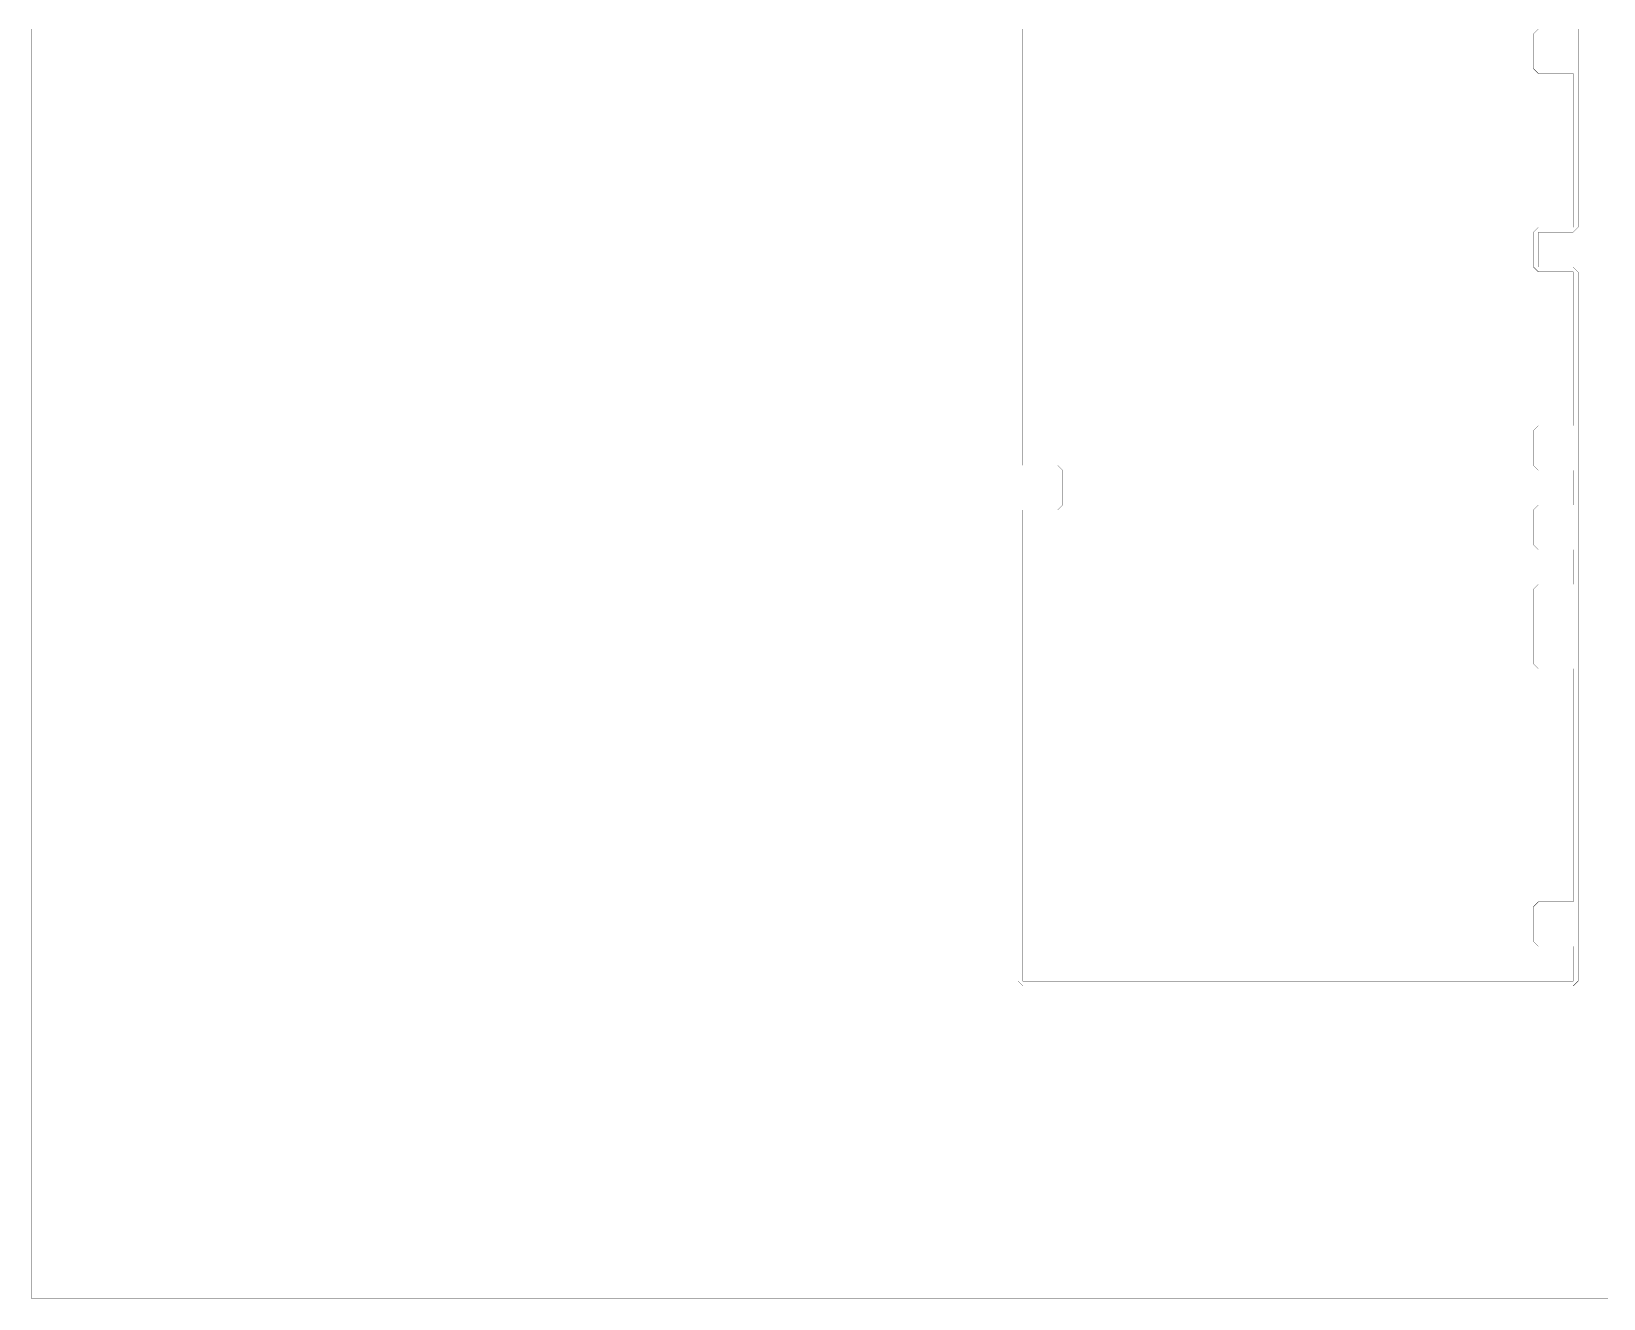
# Model space of a CAD drawing. Header units: metres. Extents: x 0 to 4990, y -4990 to 0.
# Drawn here: x 0 to 3097, y -4990 to -2495 of the extents above; entities that cross this region are included whole.
import ezdxf

# ---------------------------------------------------------------- set-up
doc = ezdxf.new("R2010")
doc.units = ezdxf.units.M
doc.layers.add('conductor', color=1, linetype='Continuous')
doc.layers.add('substrate', color=5, linetype='Continuous')

msp = doc.modelspace()

# ---------------------------------------------------------------- linework, layer by layer
at = {"layer": 'conductor', "const_width": 0.5}
msp.add_lwpolyline([(1953.125, -2490.234375), (1953.125, -2500), (1953.125, -2509.765625), (1953.125, -2519.53125), (1953.125, -2529.296875), (1953.125, -2539.0625), (1953.125, -2548.828125), (1953.125, -2558.59375), (1953.125, -2568.359375), (1953.125, -2578.125), (1953.125, -2587.890625), (1953.125, -2597.65625), (1953.125, -2607.421875), (1953.125, -2617.1875), (1953.125, -2626.953125), (1953.125, -2636.71875), (1953.125, -2646.484375), (1953.125, -2656.25), (1953.125, -2666.015625), (1953.125, -2675.78125), (1953.125, -2685.546875), (1953.125, -2695.3125), (1953.125, -2705.078125), (1953.125, -2714.84375), (1953.125, -2724.609375), (1953.125, -2734.375), (1953.125, -2744.140625), (1953.125, -2753.90625), (1953.125, -2763.671875), (1953.125, -2773.4375), (1953.125, -2783.203125), (1953.125, -2792.96875), (1953.125, -2802.734375), (1953.125, -2812.5), (1953.125, -2822.265625), (1953.125, -2832.03125), (1953.125, -2841.796875), (1953.125, -2851.5625), (1953.125, -2861.328125), (1953.125, -2871.09375), (1953.125, -2880.859375), (1953.125, -2890.625), (1953.125, -2900.390625), (1953.125, -2910.15625), (1953.125, -2919.921875), (1953.125, -2929.6875), (1953.125, -2939.453125), (1953.125, -2949.21875), (1953.125, -2958.984375), (1953.125, -2968.75), (1953.125, -2978.515625), (1953.125, -2988.28125), (1953.125, -2998.046875), (1953.125, -3007.8125), (1953.125, -3017.578125), (1953.125, -3027.34375), (1953.125, -3037.109375), (1953.125, -3046.875), (1953.125, -3056.640625), (1953.125, -3066.40625), (1953.125, -3076.171875), (1953.125, -3085.9375), (1953.125, -3095.703125), (1953.125, -3105.46875), (1953.125, -3115.234375), (1953.125, -3125), (1953.125, -3134.765625), (1953.125, -3144.53125), (1953.125, -3154.296875), (1953.125, -3164.0625), (1953.125, -3173.828125), (1953.125, -3183.59375), (1953.125, -3193.359375), (1953.125, -3203.125), (1953.125, -3212.890625), (1953.125, -3222.65625), (1953.125, -3232.421875), (1953.125, -3242.1875), (1953.125, -3251.953125), (1953.125, -3261.71875), (1953.125, -3271.484375), (1953.125, -3281.25), (1953.125, -3291.015625), (1953.125, -3300.78125), (1953.125, -3310.546875), (1953.125, -3320.3125), (1953.125, -3330.078125), (1953.125, -3339.84375), (1953.125, -3349.609375), (1962.890625, -3349.609375), (1972.65625, -3349.609375), (1982.421875, -3349.609375), (1992.1875, -3349.609375), (2001.953125, -3349.609375), (2011.71875, -3349.609375), (2021.484375, -3349.609375), (2031.25, -3359.375), (2031.25, -3369.140625), (2031.25, -3378.90625), (2031.25, -3388.671875), (2031.25, -3398.4375), (2031.25, -3408.203125), (2031.25, -3417.96875), (2031.25, -3427.734375), (2021.484375, -3437.5), (2011.71875, -3437.5), (2001.953125, -3437.5), (1992.1875, -3437.5), (1982.421875, -3437.5), (1972.65625, -3437.5), (1962.890625, -3437.5), (1953.125, -3437.5), (1953.125, -3447.265625), (1953.125, -3457.03125), (1953.125, -3466.796875), (1953.125, -3476.5625), (1953.125, -3486.328125), (1953.125, -3496.09375), (1953.125, -3505.859375), (1953.125, -3515.625), (1953.125, -3525.390625), (1953.125, -3535.15625), (1953.125, -3544.921875), (1953.125, -3554.6875), (1953.125, -3564.453125), (1953.125, -3574.21875), (1953.125, -3583.984375), (1953.125, -3593.75), (1953.125, -3603.515625), (1953.125, -3613.28125), (1953.125, -3623.046875), (1953.125, -3632.8125), (1953.125, -3642.578125), (1953.125, -3652.34375), (1953.125, -3662.109375), (1953.125, -3671.875), (1953.125, -3681.640625), (1953.125, -3691.40625), (1953.125, -3701.171875), (1953.125, -3710.9375), (1953.125, -3720.703125), (1953.125, -3730.46875), (1953.125, -3740.234375), (1953.125, -3750), (1953.125, -3759.765625), (1953.125, -3769.53125), (1953.125, -3779.296875), (1953.125, -3789.0625), (1953.125, -3798.828125), (1953.125, -3808.59375), (1953.125, -3818.359375), (1953.125, -3828.125), (1953.125, -3837.890625), (1953.125, -3847.65625), (1953.125, -3857.421875), (1953.125, -3867.1875), (1953.125, -3876.953125), (1953.125, -3886.71875), (1953.125, -3896.484375), (1953.125, -3906.25), (1953.125, -3916.015625), (1953.125, -3925.78125), (1953.125, -3935.546875), (1953.125, -3945.3125), (1953.125, -3955.078125), (1953.125, -3964.84375), (1953.125, -3974.609375), (1953.125, -3984.375), (1953.125, -3994.140625), (1953.125, -4003.90625), (1953.125, -4013.671875), (1953.125, -4023.4375), (1953.125, -4033.203125), (1953.125, -4042.96875), (1953.125, -4052.734375), (1953.125, -4062.5), (1953.125, -4072.265625), (1953.125, -4082.03125), (1953.125, -4091.796875), (1953.125, -4101.5625), (1953.125, -4111.328125), (1953.125, -4121.09375), (1953.125, -4130.859375), (1953.125, -4140.625), (1953.125, -4150.390625), (1953.125, -4160.15625), (1953.125, -4169.921875), (1953.125, -4179.6875), (1953.125, -4189.453125), (1953.125, -4199.21875), (1953.125, -4208.984375), (1953.125, -4218.75), (1953.125, -4228.515625), (1953.125, -4238.28125), (1953.125, -4248.046875), (1953.125, -4257.8125), (1953.125, -4267.578125), (1953.125, -4277.34375), (1953.125, -4287.109375), (1953.125, -4296.875), (1953.125, -4306.640625), (1953.125, -4316.40625), (1953.125, -4326.171875), (1953.125, -4335.9375), (1953.125, -4345.703125), (1953.125, -4355.46875), (1953.125, -4365.234375), (1962.890625, -4365.234375), (1972.65625, -4365.234375), (1982.421875, -4365.234375), (1992.1875, -4365.234375), (2001.953125, -4365.234375), (2011.71875, -4365.234375), (2021.484375, -4365.234375), (2031.25, -4365.234375), (2041.015625, -4365.234375), (2050.78125, -4365.234375), (2060.546875, -4365.234375), (2070.3125, -4365.234375), (2080.078125, -4365.234375), (2089.84375, -4365.234375), (2099.609375, -4365.234375), (2109.375, -4365.234375), (2119.140625, -4365.234375), (2128.90625, -4365.234375), (2138.671875, -4365.234375), (2148.4375, -4365.234375), (2158.203125, -4365.234375), (2167.96875, -4365.234375), (2177.734375, -4365.234375), (2187.5, -4365.234375), (2197.265625, -4365.234375), (2207.03125, -4365.234375), (2216.796875, -4365.234375), (2226.5625, -4365.234375), (2236.328125, -4365.234375), (2246.09375, -4365.234375), (2255.859375, -4365.234375), (2265.625, -4365.234375), (2275.390625, -4365.234375), (2285.15625, -4365.234375), (2294.921875, -4365.234375), (2304.6875, -4365.234375), (2314.453125, -4365.234375), (2324.21875, -4365.234375), (2333.984375, -4365.234375), (2343.75, -4365.234375), (2353.515625, -4365.234375), (2363.28125, -4365.234375), (2373.046875, -4365.234375), (2382.8125, -4365.234375), (2392.578125, -4365.234375), (2402.34375, -4365.234375), (2412.109375, -4365.234375), (2421.875, -4365.234375), (2431.640625, -4365.234375), (2441.40625, -4365.234375), (2451.171875, -4365.234375), (2460.9375, -4365.234375), (2470.703125, -4365.234375), (2480.46875, -4365.234375), (2490.234375, -4365.234375), (2500, -4365.234375), (2509.765625, -4365.234375), (2519.53125, -4365.234375), (2529.296875, -4365.234375), (2539.0625, -4365.234375), (2548.828125, -4365.234375), (2558.59375, -4365.234375), (2568.359375, -4365.234375), (2578.125, -4365.234375), (2587.890625, -4365.234375), (2597.65625, -4365.234375), (2607.421875, -4365.234375), (2617.1875, -4365.234375), (2626.953125, -4365.234375), (2636.71875, -4365.234375), (2646.484375, -4365.234375), (2656.25, -4365.234375), (2666.015625, -4365.234375), (2675.78125, -4365.234375), (2685.546875, -4365.234375), (2695.3125, -4365.234375), (2705.078125, -4365.234375), (2714.84375, -4365.234375), (2724.609375, -4365.234375), (2734.375, -4365.234375), (2744.140625, -4365.234375), (2753.90625, -4365.234375), (2763.671875, -4365.234375), (2773.4375, -4365.234375), (2783.203125, -4365.234375), (2792.96875, -4365.234375), (2802.734375, -4365.234375), (2812.5, -4365.234375), (2822.265625, -4365.234375), (2832.03125, -4365.234375), (2841.796875, -4365.234375), (2851.5625, -4365.234375), (2861.328125, -4365.234375), (2871.09375, -4365.234375), (2880.859375, -4365.234375), (2890.625, -4365.234375), (2900.390625, -4365.234375), (2910.15625, -4365.234375), (2919.921875, -4365.234375), (2929.6875, -4365.234375), (2939.453125, -4365.234375), (2949.21875, -4365.234375), (2958.984375, -4365.234375), (2968.75, -4365.234375), (2978.515625, -4365.234375), (2988.28125, -4365.234375), (2998.046875, -4365.234375), (3007.8125, -4365.234375), (3017.578125, -4365.234375), (3027.34375, -4365.234375), (3037.109375, -4365.234375), (3037.109375, -4355.46875), (3037.109375, -4345.703125), (3037.109375, -4335.9375), (3037.109375, -4326.171875), (3037.109375, -4316.40625), (3037.109375, -4306.640625), (3037.109375, -4296.875), (3027.34375, -4296.875), (3017.578125, -4296.875), (3007.8125, -4296.875), (2998.046875, -4296.875), (2988.28125, -4296.875), (2978.515625, -4296.875), (2968.75, -4296.875), (2958.984375, -4287.109375), (2958.984375, -4277.34375), (2958.984375, -4267.578125), (2958.984375, -4257.8125), (2958.984375, -4248.046875), (2958.984375, -4238.28125), (2958.984375, -4228.515625), (2958.984375, -4218.75), (2968.75, -4208.984375), (2978.515625, -4208.984375), (2988.28125, -4208.984375), (2998.046875, -4208.984375), (3007.8125, -4208.984375), (3017.578125, -4208.984375), (3027.34375, -4208.984375), (3037.109375, -4208.984375), (3037.109375, -4199.21875), (3037.109375, -4189.453125), (3037.109375, -4179.6875), (3037.109375, -4169.921875), (3037.109375, -4160.15625), (3037.109375, -4150.390625), (3037.109375, -4140.625), (3037.109375, -4130.859375), (3037.109375, -4121.09375), (3037.109375, -4111.328125), (3037.109375, -4101.5625), (3037.109375, -4091.796875), (3037.109375, -4082.03125), (3037.109375, -4072.265625), (3037.109375, -4062.5), (3037.109375, -4052.734375), (3037.109375, -4042.96875), (3037.109375, -4033.203125), (3037.109375, -4023.4375), (3037.109375, -4013.671875), (3037.109375, -4003.90625), (3037.109375, -3994.140625), (3037.109375, -3984.375), (3037.109375, -3974.609375), (3037.109375, -3964.84375), (3037.109375, -3955.078125), (3037.109375, -3945.3125), (3037.109375, -3935.546875), (3037.109375, -3925.78125), (3037.109375, -3916.015625), (3037.109375, -3906.25), (3037.109375, -3896.484375), (3037.109375, -3886.71875), (3037.109375, -3876.953125), (3037.109375, -3867.1875), (3037.109375, -3857.421875), (3037.109375, -3847.65625), (3037.109375, -3837.890625), (3037.109375, -3828.125), (3037.109375, -3818.359375), (3037.109375, -3808.59375), (3037.109375, -3798.828125), (3037.109375, -3789.0625), (3037.109375, -3779.296875), (3037.109375, -3769.53125), (3037.109375, -3759.765625), (3037.109375, -3750), (3027.34375, -3750), (3017.578125, -3750), (3007.8125, -3750), (2998.046875, -3750), (2988.28125, -3750), (2978.515625, -3750), (2968.75, -3750), (2958.984375, -3740.234375), (2958.984375, -3730.46875), (2958.984375, -3720.703125), (2958.984375, -3710.9375), (2958.984375, -3701.171875), (2958.984375, -3691.40625), (2958.984375, -3681.640625), (2958.984375, -3671.875), (2958.984375, -3662.109375), (2958.984375, -3652.34375), (2958.984375, -3642.578125), (2958.984375, -3632.8125), (2958.984375, -3623.046875), (2958.984375, -3613.28125), (2958.984375, -3603.515625), (2958.984375, -3593.75), (2968.75, -3583.984375), (2978.515625, -3583.984375), (2988.28125, -3583.984375), (2998.046875, -3583.984375), (3007.8125, -3583.984375), (3017.578125, -3583.984375), (3027.34375, -3583.984375), (3037.109375, -3583.984375), (3037.109375, -3574.21875), (3037.109375, -3564.453125), (3037.109375, -3554.6875), (3037.109375, -3544.921875), (3037.109375, -3535.15625), (3037.109375, -3525.390625), (3037.109375, -3515.625), (3027.34375, -3515.625), (3017.578125, -3515.625), (3007.8125, -3515.625), (2998.046875, -3515.625), (2988.28125, -3515.625), (2978.515625, -3515.625), (2968.75, -3515.625), (2958.984375, -3505.859375), (2958.984375, -3496.09375), (2958.984375, -3486.328125), (2958.984375, -3476.5625), (2958.984375, -3466.796875), (2958.984375, -3457.03125), (2958.984375, -3447.265625), (2958.984375, -3437.5), (2968.75, -3427.734375), (2978.515625, -3427.734375), (2988.28125, -3427.734375), (2998.046875, -3427.734375), (3007.8125, -3427.734375), (3017.578125, -3427.734375), (3027.34375, -3427.734375), (3037.109375, -3427.734375), (3037.109375, -3417.96875), (3037.109375, -3408.203125), (3037.109375, -3398.4375), (3037.109375, -3388.671875), (3037.109375, -3378.90625), (3037.109375, -3369.140625), (3037.109375, -3359.375), (3027.34375, -3359.375), (3017.578125, -3359.375), (3007.8125, -3359.375), (2998.046875, -3359.375), (2988.28125, -3359.375), (2978.515625, -3359.375), (2968.75, -3359.375), (2958.984375, -3349.609375), (2958.984375, -3339.84375), (2958.984375, -3330.078125), (2958.984375, -3320.3125), (2958.984375, -3310.546875), (2958.984375, -3300.78125), (2958.984375, -3291.015625), (2958.984375, -3281.25), (2968.75, -3271.484375), (2978.515625, -3271.484375), (2988.28125, -3271.484375), (2998.046875, -3271.484375), (3007.8125, -3271.484375), (3017.578125, -3271.484375), (3027.34375, -3271.484375), (3037.109375, -3271.484375), (3037.109375, -3261.71875), (3037.109375, -3251.953125), (3037.109375, -3242.1875), (3037.109375, -3232.421875), (3037.109375, -3222.65625), (3037.109375, -3212.890625), (3037.109375, -3203.125), (3037.109375, -3193.359375), (3037.109375, -3183.59375), (3037.109375, -3173.828125), (3037.109375, -3164.0625), (3037.109375, -3154.296875), (3037.109375, -3144.53125), (3037.109375, -3134.765625), (3037.109375, -3125), (3037.109375, -3115.234375), (3037.109375, -3105.46875), (3037.109375, -3095.703125), (3037.109375, -3085.9375), (3037.109375, -3076.171875), (3037.109375, -3066.40625), (3037.109375, -3056.640625), (3037.109375, -3046.875), (3037.109375, -3037.109375), (3037.109375, -3027.34375), (3037.109375, -3017.578125), (3037.109375, -3007.8125), (3037.109375, -2998.046875), (3037.109375, -2988.28125), (3037.109375, -2978.515625), (3037.109375, -2968.75), (3027.34375, -2968.75), (3017.578125, -2968.75), (3007.8125, -2968.75), (2998.046875, -2968.75), (2988.28125, -2968.75), (2978.515625, -2968.75), (2968.75, -2968.75), (2958.984375, -2958.984375), (2958.984375, -2949.21875), (2958.984375, -2939.453125), (2958.984375, -2929.6875), (2958.984375, -2919.921875), (2958.984375, -2910.15625), (2958.984375, -2900.390625), (2958.984375, -2890.625), (2968.75, -2880.859375), (2978.515625, -2880.859375), (2988.28125, -2880.859375), (2998.046875, -2880.859375), (3007.8125, -2880.859375), (3017.578125, -2880.859375), (3027.34375, -2880.859375), (3037.109375, -2880.859375), (3037.109375, -2871.09375), (3037.109375, -2861.328125), (3037.109375, -2851.5625), (3037.109375, -2841.796875), (3037.109375, -2832.03125), (3037.109375, -2822.265625), (3037.109375, -2812.5), (3037.109375, -2802.734375), (3037.109375, -2792.96875), (3037.109375, -2783.203125), (3037.109375, -2773.4375), (3037.109375, -2763.671875), (3037.109375, -2753.90625), (3037.109375, -2744.140625), (3037.109375, -2734.375), (3037.109375, -2724.609375), (3037.109375, -2714.84375), (3037.109375, -2705.078125), (3037.109375, -2695.3125), (3037.109375, -2685.546875), (3037.109375, -2675.78125), (3037.109375, -2666.015625), (3037.109375, -2656.25), (3037.109375, -2646.484375), (3037.109375, -2636.71875), (3037.109375, -2626.953125), (3037.109375, -2617.1875), (3037.109375, -2607.421875), (3037.109375, -2597.65625), (3037.109375, -2587.890625), (3037.109375, -2578.125), (3027.34375, -2578.125), (3017.578125, -2578.125), (3007.8125, -2578.125), (2998.046875, -2578.125), (2988.28125, -2578.125), (2978.515625, -2578.125), (2968.75, -2578.125), (2958.984375, -2568.359375), (2958.984375, -2558.59375), (2958.984375, -2548.828125), (2958.984375, -2539.0625), (2958.984375, -2529.296875), (2958.984375, -2519.53125), (2958.984375, -2509.765625), (2958.984375, -2500), (2968.75, -2490.234375)], dxfattribs=at)
at = {"layer": 'substrate', "const_width": 0.5}
for points in [[(0, -2490.234375), (0, -2500), (0, -2509.765625), (0, -2519.53125), (0, -2529.296875), (0, -2539.0625), (0, -2548.828125), (0, -2558.59375), (0, -2568.359375), (0, -2578.125), (0, -2587.890625), (0, -2597.65625), (0, -2607.421875), (0, -2617.1875), (0, -2626.953125), (0, -2636.71875), (0, -2646.484375), (0, -2656.25), (0, -2666.015625), (0, -2675.78125), (0, -2685.546875), (0, -2695.3125), (0, -2705.078125), (0, -2714.84375), (0, -2724.609375), (0, -2734.375), (0, -2744.140625), (0, -2753.90625), (0, -2763.671875), (0, -2773.4375), (0, -2783.203125), (0, -2792.96875), (0, -2802.734375), (0, -2812.5), (0, -2822.265625), (0, -2832.03125), (0, -2841.796875), (0, -2851.5625), (0, -2861.328125), (0, -2871.09375), (0, -2880.859375), (0, -2890.625), (0, -2900.390625), (0, -2910.15625), (0, -2919.921875), (0, -2929.6875), (0, -2939.453125), (0, -2949.21875), (0, -2958.984375), (0, -2968.75), (0, -2978.515625), (0, -2988.28125), (0, -2998.046875), (0, -3007.8125), (0, -3017.578125), (0, -3027.34375), (0, -3037.109375), (0, -3046.875), (0, -3056.640625), (0, -3066.40625), (0, -3076.171875), (0, -3085.9375), (0, -3095.703125), (0, -3105.46875), (0, -3115.234375), (0, -3125), (0, -3134.765625), (0, -3144.53125), (0, -3154.296875), (0, -3164.0625), (0, -3173.828125), (0, -3183.59375), (0, -3193.359375), (0, -3203.125), (0, -3212.890625), (0, -3222.65625), (0, -3232.421875), (0, -3242.1875), (0, -3251.953125), (0, -3261.71875), (0, -3271.484375), (0, -3281.25), (0, -3291.015625), (0, -3300.78125), (0, -3310.546875), (0, -3320.3125), (0, -3330.078125), (0, -3339.84375), (0, -3349.609375), (0, -3359.375), (0, -3369.140625), (0, -3378.90625), (0, -3388.671875), (0, -3398.4375), (0, -3408.203125), (0, -3417.96875), (0, -3427.734375), (0, -3437.5), (0, -3447.265625), (0, -3457.03125), (0, -3466.796875), (0, -3476.5625), (0, -3486.328125), (0, -3496.09375), (0, -3505.859375), (0, -3515.625), (0, -3525.390625), (0, -3535.15625), (0, -3544.921875), (0, -3554.6875), (0, -3564.453125), (0, -3574.21875), (0, -3583.984375), (0, -3593.75), (0, -3603.515625), (0, -3613.28125), (0, -3623.046875), (0, -3632.8125), (0, -3642.578125), (0, -3652.34375), (0, -3662.109375), (0, -3671.875), (0, -3681.640625), (0, -3691.40625), (0, -3701.171875), (0, -3710.9375), (0, -3720.703125), (0, -3730.46875), (0, -3740.234375), (0, -3750), (0, -3759.765625), (0, -3769.53125), (0, -3779.296875), (0, -3789.0625), (0, -3798.828125), (0, -3808.59375), (0, -3818.359375), (0, -3828.125), (0, -3837.890625), (0, -3847.65625), (0, -3857.421875), (0, -3867.1875), (0, -3876.953125), (0, -3886.71875), (0, -3896.484375), (0, -3906.25), (0, -3916.015625), (0, -3925.78125), (0, -3935.546875), (0, -3945.3125), (0, -3955.078125), (0, -3964.84375), (0, -3974.609375), (0, -3984.375), (0, -3994.140625), (0, -4003.90625), (0, -4013.671875), (0, -4023.4375), (0, -4033.203125), (0, -4042.96875), (0, -4052.734375), (0, -4062.5), (0, -4072.265625), (0, -4082.03125), (0, -4091.796875), (0, -4101.5625), (0, -4111.328125), (0, -4121.09375), (0, -4130.859375), (0, -4140.625), (0, -4150.390625), (0, -4160.15625), (0, -4169.921875), (0, -4179.6875), (0, -4189.453125), (0, -4199.21875), (0, -4208.984375), (0, -4218.75), (0, -4228.515625), (0, -4238.28125), (0, -4248.046875), (0, -4257.8125), (0, -4267.578125), (0, -4277.34375), (0, -4287.109375), (0, -4296.875), (0, -4306.640625), (0, -4316.40625), (0, -4326.171875), (0, -4335.9375), (0, -4345.703125), (0, -4355.46875), (0, -4365.234375), (0, -4375), (0, -4384.765625), (0, -4394.53125), (0, -4404.296875), (0, -4414.0625), (0, -4423.828125), (0, -4433.59375), (0, -4443.359375), (0, -4453.125), (0, -4462.890625), (0, -4472.65625), (0, -4482.421875), (0, -4492.1875), (0, -4501.953125), (0, -4511.71875), (0, -4521.484375), (0, -4531.25), (0, -4541.015625), (0, -4550.78125), (0, -4560.546875), (0, -4570.3125), (0, -4580.078125), (0, -4589.84375), (0, -4599.609375), (0, -4609.375), (0, -4619.140625), (0, -4628.90625), (0, -4638.671875), (0, -4648.4375), (0, -4658.203125), (0, -4667.96875), (0, -4677.734375), (0, -4687.5), (0, -4697.265625), (0, -4707.03125), (0, -4716.796875), (0, -4726.5625), (0, -4736.328125), (0, -4746.09375), (0, -4755.859375), (0, -4765.625), (0, -4775.390625), (0, -4785.15625), (0, -4794.921875), (0, -4804.6875), (0, -4814.453125), (0, -4824.21875), (0, -4833.984375), (0, -4843.75), (0, -4853.515625), (0, -4863.28125), (0, -4873.046875), (0, -4882.8125), (0, -4892.578125), (0, -4902.34375), (0, -4912.109375), (0, -4921.875), (0, -4931.640625), (0, -4941.40625), (0, -4951.171875), (0, -4960.9375), (0, -4970.703125), (0, -4980.46875), (0, -4990.234375), (9.765625, -4990.234375), (19.53125, -4990.234375), (29.296875, -4990.234375), (39.0625, -4990.234375), (48.828125, -4990.234375), (58.59375, -4990.234375), (68.359375, -4990.234375), (78.125, -4990.234375), (87.890625, -4990.234375), (97.65625, -4990.234375), (107.421875, -4990.234375), (117.1875, -4990.234375), (126.953125, -4990.234375), (136.71875, -4990.234375), (146.484375, -4990.234375), (156.25, -4990.234375), (166.015625, -4990.234375), (175.78125, -4990.234375), (185.546875, -4990.234375), (195.3125, -4990.234375), (205.078125, -4990.234375), (214.84375, -4990.234375), (224.609375, -4990.234375), (234.375, -4990.234375), (244.140625, -4990.234375), (253.90625, -4990.234375), (263.671875, -4990.234375), (273.4375, -4990.234375), (283.203125, -4990.234375), (292.96875, -4990.234375), (302.734375, -4990.234375), (312.5, -4990.234375), (322.265625, -4990.234375), (332.03125, -4990.234375), (341.796875, -4990.234375), (351.5625, -4990.234375), (361.328125, -4990.234375), (371.09375, -4990.234375), (380.859375, -4990.234375), (390.625, -4990.234375), (400.390625, -4990.234375), (410.15625, -4990.234375), (419.921875, -4990.234375), (429.6875, -4990.234375), (439.453125, -4990.234375), (449.21875, -4990.234375), (458.984375, -4990.234375), (468.75, -4990.234375), (478.515625, -4990.234375), (488.28125, -4990.234375), (498.046875, -4990.234375), (507.8125, -4990.234375), (517.578125, -4990.234375), (527.34375, -4990.234375), (537.109375, -4990.234375), (546.875, -4990.234375), (556.640625, -4990.234375), (566.40625, -4990.234375), (576.171875, -4990.234375), (585.9375, -4990.234375), (595.703125, -4990.234375), (605.46875, -4990.234375), (615.234375, -4990.234375), (625, -4990.234375), (634.765625, -4990.234375), (644.53125, -4990.234375), (654.296875, -4990.234375), (664.0625, -4990.234375), (673.828125, -4990.234375), (683.59375, -4990.234375), (693.359375, -4990.234375), (703.125, -4990.234375), (712.890625, -4990.234375), (722.65625, -4990.234375), (732.421875, -4990.234375), (742.1875, -4990.234375), (751.953125, -4990.234375), (761.71875, -4990.234375), (771.484375, -4990.234375), (781.25, -4990.234375), (791.015625, -4990.234375), (800.78125, -4990.234375), (810.546875, -4990.234375), (820.3125, -4990.234375), (830.078125, -4990.234375), (839.84375, -4990.234375), (849.609375, -4990.234375), (859.375, -4990.234375), (869.140625, -4990.234375), (878.90625, -4990.234375), (888.671875, -4990.234375), (898.4375, -4990.234375), (908.203125, -4990.234375), (917.96875, -4990.234375), (927.734375, -4990.234375), (937.5, -4990.234375), (947.265625, -4990.234375), (957.03125, -4990.234375), (966.796875, -4990.234375), (976.5625, -4990.234375), (986.328125, -4990.234375), (996.09375, -4990.234375), (1005.859375, -4990.234375), (1015.625, -4990.234375), (1025.390625, -4990.234375), (1035.15625, -4990.234375), (1044.921875, -4990.234375), (1054.6875, -4990.234375), (1064.453125, -4990.234375), (1074.21875, -4990.234375), (1083.984375, -4990.234375), (1093.75, -4990.234375), (1103.515625, -4990.234375), (1113.28125, -4990.234375), (1123.046875, -4990.234375), (1132.8125, -4990.234375), (1142.578125, -4990.234375), (1152.34375, -4990.234375), (1162.109375, -4990.234375), (1171.875, -4990.234375), (1181.640625, -4990.234375), (1191.40625, -4990.234375), (1201.171875, -4990.234375), (1210.9375, -4990.234375), (1220.703125, -4990.234375), (1230.46875, -4990.234375), (1240.234375, -4990.234375), (1250, -4990.234375), (1259.765625, -4990.234375), (1269.53125, -4990.234375), (1279.296875, -4990.234375), (1289.0625, -4990.234375), (1298.828125, -4990.234375), (1308.59375, -4990.234375), (1318.359375, -4990.234375), (1328.125, -4990.234375), (1337.890625, -4990.234375), (1347.65625, -4990.234375), (1357.421875, -4990.234375), (1367.1875, -4990.234375), (1376.953125, -4990.234375), (1386.71875, -4990.234375), (1396.484375, -4990.234375), (1406.25, -4990.234375), (1416.015625, -4990.234375), (1425.78125, -4990.234375), (1435.546875, -4990.234375), (1445.3125, -4990.234375), (1455.078125, -4990.234375), (1464.84375, -4990.234375), (1474.609375, -4990.234375), (1484.375, -4990.234375), (1494.140625, -4990.234375), (1503.90625, -4990.234375), (1513.671875, -4990.234375), (1523.4375, -4990.234375), (1533.203125, -4990.234375), (1542.96875, -4990.234375), (1552.734375, -4990.234375), (1562.5, -4990.234375), (1572.265625, -4990.234375), (1582.03125, -4990.234375), (1591.796875, -4990.234375), (1601.5625, -4990.234375), (1611.328125, -4990.234375), (1621.09375, -4990.234375), (1630.859375, -4990.234375), (1640.625, -4990.234375), (1650.390625, -4990.234375), (1660.15625, -4990.234375), (1669.921875, -4990.234375), (1679.6875, -4990.234375), (1689.453125, -4990.234375), (1699.21875, -4990.234375), (1708.984375, -4990.234375), (1718.75, -4990.234375), (1728.515625, -4990.234375), (1738.28125, -4990.234375), (1748.046875, -4990.234375), (1757.8125, -4990.234375), (1767.578125, -4990.234375), (1777.34375, -4990.234375), (1787.109375, -4990.234375), (1796.875, -4990.234375), (1806.640625, -4990.234375), (1816.40625, -4990.234375), (1826.171875, -4990.234375), (1835.9375, -4990.234375), (1845.703125, -4990.234375), (1855.46875, -4990.234375), (1865.234375, -4990.234375), (1875, -4990.234375), (1884.765625, -4990.234375), (1894.53125, -4990.234375), (1904.296875, -4990.234375), (1914.0625, -4990.234375), (1923.828125, -4990.234375), (1933.59375, -4990.234375), (1943.359375, -4990.234375), (1953.125, -4990.234375), (1962.890625, -4990.234375), (1972.65625, -4990.234375), (1982.421875, -4990.234375), (1992.1875, -4990.234375), (2001.953125, -4990.234375), (2011.71875, -4990.234375), (2021.484375, -4990.234375), (2031.25, -4990.234375), (2041.015625, -4990.234375), (2050.78125, -4990.234375), (2060.546875, -4990.234375), (2070.3125, -4990.234375), (2080.078125, -4990.234375), (2089.84375, -4990.234375), (2099.609375, -4990.234375), (2109.375, -4990.234375), (2119.140625, -4990.234375), (2128.90625, -4990.234375), (2138.671875, -4990.234375), (2148.4375, -4990.234375), (2158.203125, -4990.234375), (2167.96875, -4990.234375), (2177.734375, -4990.234375), (2187.5, -4990.234375), (2197.265625, -4990.234375), (2207.03125, -4990.234375), (2216.796875, -4990.234375), (2226.5625, -4990.234375), (2236.328125, -4990.234375), (2246.09375, -4990.234375), (2255.859375, -4990.234375), (2265.625, -4990.234375), (2275.390625, -4990.234375), (2285.15625, -4990.234375), (2294.921875, -4990.234375), (2304.6875, -4990.234375), (2314.453125, -4990.234375), (2324.21875, -4990.234375), (2333.984375, -4990.234375), (2343.75, -4990.234375), (2353.515625, -4990.234375), (2363.28125, -4990.234375), (2373.046875, -4990.234375), (2382.8125, -4990.234375), (2392.578125, -4990.234375), (2402.34375, -4990.234375), (2412.109375, -4990.234375), (2421.875, -4990.234375), (2431.640625, -4990.234375), (2441.40625, -4990.234375), (2451.171875, -4990.234375), (2460.9375, -4990.234375), (2470.703125, -4990.234375), (2480.46875, -4990.234375), (2490.234375, -4990.234375), (2500, -4990.234375), (2509.765625, -4990.234375), (2519.53125, -4990.234375), (2529.296875, -4990.234375), (2539.0625, -4990.234375), (2548.828125, -4990.234375), (2558.59375, -4990.234375), (2568.359375, -4990.234375), (2578.125, -4990.234375), (2587.890625, -4990.234375), (2597.65625, -4990.234375), (2607.421875, -4990.234375), (2617.1875, -4990.234375), (2626.953125, -4990.234375), (2636.71875, -4990.234375), (2646.484375, -4990.234375), (2656.25, -4990.234375), (2666.015625, -4990.234375), (2675.78125, -4990.234375), (2685.546875, -4990.234375), (2695.3125, -4990.234375), (2705.078125, -4990.234375), (2714.84375, -4990.234375), (2724.609375, -4990.234375), (2734.375, -4990.234375), (2744.140625, -4990.234375), (2753.90625, -4990.234375), (2763.671875, -4990.234375), (2773.4375, -4990.234375), (2783.203125, -4990.234375), (2792.96875, -4990.234375), (2802.734375, -4990.234375), (2812.5, -4990.234375), (2822.265625, -4990.234375), (2832.03125, -4990.234375), (2841.796875, -4990.234375), (2851.5625, -4990.234375), (2861.328125, -4990.234375), (2871.09375, -4990.234375), (2880.859375, -4990.234375), (2890.625, -4990.234375), (2900.390625, -4990.234375), (2910.15625, -4990.234375), (2919.921875, -4990.234375), (2929.6875, -4990.234375), (2939.453125, -4990.234375), (2949.21875, -4990.234375), (2958.984375, -4990.234375), (2968.75, -4990.234375), (2978.515625, -4990.234375), (2988.28125, -4990.234375), (2998.046875, -4990.234375), (3007.8125, -4990.234375), (3017.578125, -4990.234375), (3027.34375, -4990.234375), (3037.109375, -4990.234375), (3046.875, -4990.234375), (3056.640625, -4990.234375), (3066.40625, -4990.234375), (3076.171875, -4990.234375), (3085.9375, -4990.234375), (3095.703125, -4990.234375), (3105.46875, -4990.234375)], [(3046.875, -2490.234375), (3046.875, -2500), (3046.875, -2509.765625), (3046.875, -2519.53125), (3046.875, -2529.296875), (3046.875, -2539.0625), (3046.875, -2548.828125), (3046.875, -2558.59375), (3046.875, -2568.359375), (3046.875, -2578.125), (3046.875, -2587.890625), (3046.875, -2597.65625), (3046.875, -2607.421875), (3046.875, -2617.1875), (3046.875, -2626.953125), (3046.875, -2636.71875), (3046.875, -2646.484375), (3046.875, -2656.25), (3046.875, -2666.015625), (3046.875, -2675.78125), (3046.875, -2685.546875), (3046.875, -2695.3125), (3046.875, -2705.078125), (3046.875, -2714.84375), (3046.875, -2724.609375), (3046.875, -2734.375), (3046.875, -2744.140625), (3046.875, -2753.90625), (3046.875, -2763.671875), (3046.875, -2773.4375), (3046.875, -2783.203125), (3046.875, -2792.96875), (3046.875, -2802.734375), (3046.875, -2812.5), (3046.875, -2822.265625), (3046.875, -2832.03125), (3046.875, -2841.796875), (3046.875, -2851.5625), (3046.875, -2861.328125), (3046.875, -2871.09375), (3046.875, -2880.859375), (3037.109375, -2890.625), (3027.34375, -2890.625), (3017.578125, -2890.625), (3007.8125, -2890.625), (2998.046875, -2890.625), (2988.28125, -2890.625), (2978.515625, -2890.625), (2968.75, -2890.625), (2968.75, -2900.390625), (2968.75, -2910.15625), (2968.75, -2919.921875), (2968.75, -2929.6875), (2968.75, -2939.453125), (2968.75, -2949.21875), (2968.75, -2958.984375), (2978.515625, -2958.984375), (2988.28125, -2958.984375), (2998.046875, -2958.984375), (3007.8125, -2958.984375), (3017.578125, -2958.984375), (3027.34375, -2958.984375), (3037.109375, -2958.984375), (3046.875, -2968.75), (3046.875, -2978.515625), (3046.875, -2988.28125), (3046.875, -2998.046875), (3046.875, -3007.8125), (3046.875, -3017.578125), (3046.875, -3027.34375), (3046.875, -3037.109375), (3046.875, -3046.875), (3046.875, -3056.640625), (3046.875, -3066.40625), (3046.875, -3076.171875), (3046.875, -3085.9375), (3046.875, -3095.703125), (3046.875, -3105.46875), (3046.875, -3115.234375), (3046.875, -3125), (3046.875, -3134.765625), (3046.875, -3144.53125), (3046.875, -3154.296875), (3046.875, -3164.0625), (3046.875, -3173.828125), (3046.875, -3183.59375), (3046.875, -3193.359375), (3046.875, -3203.125), (3046.875, -3212.890625), (3046.875, -3222.65625), (3046.875, -3232.421875), (3046.875, -3242.1875), (3046.875, -3251.953125), (3046.875, -3261.71875), (3046.875, -3271.484375), (3046.875, -3281.25), (3046.875, -3291.015625), (3046.875, -3300.78125), (3046.875, -3310.546875), (3046.875, -3320.3125), (3046.875, -3330.078125), (3046.875, -3339.84375), (3046.875, -3349.609375), (3046.875, -3359.375), (3046.875, -3369.140625), (3046.875, -3378.90625), (3046.875, -3388.671875), (3046.875, -3398.4375), (3046.875, -3408.203125), (3046.875, -3417.96875), (3046.875, -3427.734375), (3046.875, -3437.5), (3046.875, -3447.265625), (3046.875, -3457.03125), (3046.875, -3466.796875), (3046.875, -3476.5625), (3046.875, -3486.328125), (3046.875, -3496.09375), (3046.875, -3505.859375), (3046.875, -3515.625), (3046.875, -3525.390625), (3046.875, -3535.15625), (3046.875, -3544.921875), (3046.875, -3554.6875), (3046.875, -3564.453125), (3046.875, -3574.21875), (3046.875, -3583.984375), (3046.875, -3593.75), (3046.875, -3603.515625), (3046.875, -3613.28125), (3046.875, -3623.046875), (3046.875, -3632.8125), (3046.875, -3642.578125), (3046.875, -3652.34375), (3046.875, -3662.109375), (3046.875, -3671.875), (3046.875, -3681.640625), (3046.875, -3691.40625), (3046.875, -3701.171875), (3046.875, -3710.9375), (3046.875, -3720.703125), (3046.875, -3730.46875), (3046.875, -3740.234375), (3046.875, -3750), (3046.875, -3759.765625), (3046.875, -3769.53125), (3046.875, -3779.296875), (3046.875, -3789.0625), (3046.875, -3798.828125), (3046.875, -3808.59375), (3046.875, -3818.359375), (3046.875, -3828.125), (3046.875, -3837.890625), (3046.875, -3847.65625), (3046.875, -3857.421875), (3046.875, -3867.1875), (3046.875, -3876.953125), (3046.875, -3886.71875), (3046.875, -3896.484375), (3046.875, -3906.25), (3046.875, -3916.015625), (3046.875, -3925.78125), (3046.875, -3935.546875), (3046.875, -3945.3125), (3046.875, -3955.078125), (3046.875, -3964.84375), (3046.875, -3974.609375), (3046.875, -3984.375), (3046.875, -3994.140625), (3046.875, -4003.90625), (3046.875, -4013.671875), (3046.875, -4023.4375), (3046.875, -4033.203125), (3046.875, -4042.96875), (3046.875, -4052.734375), (3046.875, -4062.5), (3046.875, -4072.265625), (3046.875, -4082.03125), (3046.875, -4091.796875), (3046.875, -4101.5625), (3046.875, -4111.328125), (3046.875, -4121.09375), (3046.875, -4130.859375), (3046.875, -4140.625), (3046.875, -4150.390625), (3046.875, -4160.15625), (3046.875, -4169.921875), (3046.875, -4179.6875), (3046.875, -4189.453125), (3046.875, -4199.21875), (3046.875, -4208.984375), (3046.875, -4218.75), (3046.875, -4228.515625), (3046.875, -4238.28125), (3046.875, -4248.046875), (3046.875, -4257.8125), (3046.875, -4267.578125), (3046.875, -4277.34375), (3046.875, -4287.109375), (3046.875, -4296.875), (3046.875, -4306.640625), (3046.875, -4316.40625), (3046.875, -4326.171875), (3046.875, -4335.9375), (3046.875, -4345.703125), (3046.875, -4355.46875), (3046.875, -4365.234375), (3037.109375, -4375), (3027.34375, -4375), (3017.578125, -4375), (3007.8125, -4375), (2998.046875, -4375), (2988.28125, -4375), (2978.515625, -4375), (2968.75, -4375), (2958.984375, -4375), (2949.21875, -4375), (2939.453125, -4375), (2929.6875, -4375), (2919.921875, -4375), (2910.15625, -4375), (2900.390625, -4375), (2890.625, -4375), (2880.859375, -4375), (2871.09375, -4375), (2861.328125, -4375), (2851.5625, -4375), (2841.796875, -4375), (2832.03125, -4375), (2822.265625, -4375), (2812.5, -4375), (2802.734375, -4375), (2792.96875, -4375), (2783.203125, -4375), (2773.4375, -4375), (2763.671875, -4375), (2753.90625, -4375), (2744.140625, -4375), (2734.375, -4375), (2724.609375, -4375), (2714.84375, -4375), (2705.078125, -4375), (2695.3125, -4375), (2685.546875, -4375), (2675.78125, -4375), (2666.015625, -4375), (2656.25, -4375), (2646.484375, -4375), (2636.71875, -4375), (2626.953125, -4375), (2617.1875, -4375), (2607.421875, -4375), (2597.65625, -4375), (2587.890625, -4375), (2578.125, -4375), (2568.359375, -4375), (2558.59375, -4375), (2548.828125, -4375), (2539.0625, -4375), (2529.296875, -4375), (2519.53125, -4375), (2509.765625, -4375), (2500, -4375), (2490.234375, -4375), (2480.46875, -4375), (2470.703125, -4375), (2460.9375, -4375), (2451.171875, -4375), (2441.40625, -4375), (2431.640625, -4375), (2421.875, -4375), (2412.109375, -4375), (2402.34375, -4375), (2392.578125, -4375), (2382.8125, -4375), (2373.046875, -4375), (2363.28125, -4375), (2353.515625, -4375), (2343.75, -4375), (2333.984375, -4375), (2324.21875, -4375), (2314.453125, -4375), (2304.6875, -4375), (2294.921875, -4375), (2285.15625, -4375), (2275.390625, -4375), (2265.625, -4375), (2255.859375, -4375), (2246.09375, -4375), (2236.328125, -4375), (2226.5625, -4375), (2216.796875, -4375), (2207.03125, -4375), (2197.265625, -4375), (2187.5, -4375), (2177.734375, -4375), (2167.96875, -4375), (2158.203125, -4375), (2148.4375, -4375), (2138.671875, -4375), (2128.90625, -4375), (2119.140625, -4375), (2109.375, -4375), (2099.609375, -4375), (2089.84375, -4375), (2080.078125, -4375), (2070.3125, -4375), (2060.546875, -4375), (2050.78125, -4375), (2041.015625, -4375), (2031.25, -4375), (2021.484375, -4375), (2011.71875, -4375), (2001.953125, -4375), (1992.1875, -4375), (1982.421875, -4375), (1972.65625, -4375), (1962.890625, -4375), (1953.125, -4375), (1943.359375, -4365.234375), (1943.359375, -4355.46875), (1943.359375, -4345.703125), (1943.359375, -4335.9375), (1943.359375, -4326.171875), (1943.359375, -4316.40625), (1943.359375, -4306.640625), (1943.359375, -4296.875), (1943.359375, -4287.109375), (1943.359375, -4277.34375), (1943.359375, -4267.578125), (1943.359375, -4257.8125), (1943.359375, -4248.046875), (1943.359375, -4238.28125), (1943.359375, -4228.515625), (1943.359375, -4218.75), (1943.359375, -4208.984375), (1943.359375, -4199.21875), (1943.359375, -4189.453125), (1943.359375, -4179.6875), (1943.359375, -4169.921875), (1943.359375, -4160.15625), (1943.359375, -4150.390625), (1943.359375, -4140.625), (1943.359375, -4130.859375), (1943.359375, -4121.09375), (1943.359375, -4111.328125), (1943.359375, -4101.5625), (1943.359375, -4091.796875), (1943.359375, -4082.03125), (1943.359375, -4072.265625), (1943.359375, -4062.5), (1943.359375, -4052.734375), (1943.359375, -4042.96875), (1943.359375, -4033.203125), (1943.359375, -4023.4375), (1943.359375, -4013.671875), (1943.359375, -4003.90625), (1943.359375, -3994.140625), (1943.359375, -3984.375), (1943.359375, -3974.609375), (1943.359375, -3964.84375), (1943.359375, -3955.078125), (1943.359375, -3945.3125), (1943.359375, -3935.546875), (1943.359375, -3925.78125), (1943.359375, -3916.015625), (1943.359375, -3906.25), (1943.359375, -3896.484375), (1943.359375, -3886.71875), (1943.359375, -3876.953125), (1943.359375, -3867.1875), (1943.359375, -3857.421875), (1943.359375, -3847.65625), (1943.359375, -3837.890625), (1943.359375, -3828.125), (1943.359375, -3818.359375), (1943.359375, -3808.59375), (1943.359375, -3798.828125), (1943.359375, -3789.0625), (1943.359375, -3779.296875), (1943.359375, -3769.53125), (1943.359375, -3759.765625), (1943.359375, -3750), (1943.359375, -3740.234375), (1943.359375, -3730.46875), (1943.359375, -3720.703125), (1943.359375, -3710.9375), (1943.359375, -3701.171875), (1943.359375, -3691.40625), (1943.359375, -3681.640625), (1943.359375, -3671.875), (1943.359375, -3662.109375), (1943.359375, -3652.34375), (1943.359375, -3642.578125), (1943.359375, -3632.8125), (1943.359375, -3623.046875), (1943.359375, -3613.28125), (1943.359375, -3603.515625), (1943.359375, -3593.75), (1943.359375, -3583.984375), (1943.359375, -3574.21875), (1943.359375, -3564.453125), (1943.359375, -3554.6875), (1943.359375, -3544.921875), (1943.359375, -3535.15625), (1943.359375, -3525.390625), (1943.359375, -3515.625), (1943.359375, -3505.859375), (1943.359375, -3496.09375), (1943.359375, -3486.328125), (1943.359375, -3476.5625), (1943.359375, -3466.796875), (1943.359375, -3457.03125), (1943.359375, -3447.265625), (1943.359375, -3437.5), (1943.359375, -3427.734375), (1943.359375, -3417.96875), (1943.359375, -3408.203125), (1943.359375, -3398.4375), (1943.359375, -3388.671875), (1943.359375, -3378.90625), (1943.359375, -3369.140625), (1943.359375, -3359.375), (1943.359375, -3349.609375), (1943.359375, -3339.84375), (1943.359375, -3330.078125), (1943.359375, -3320.3125), (1943.359375, -3310.546875), (1943.359375, -3300.78125), (1943.359375, -3291.015625), (1943.359375, -3281.25), (1943.359375, -3271.484375), (1943.359375, -3261.71875), (1943.359375, -3251.953125), (1943.359375, -3242.1875), (1943.359375, -3232.421875), (1943.359375, -3222.65625), (1943.359375, -3212.890625), (1943.359375, -3203.125), (1943.359375, -3193.359375), (1943.359375, -3183.59375), (1943.359375, -3173.828125), (1943.359375, -3164.0625), (1943.359375, -3154.296875), (1943.359375, -3144.53125), (1943.359375, -3134.765625), (1943.359375, -3125), (1943.359375, -3115.234375), (1943.359375, -3105.46875), (1943.359375, -3095.703125), (1943.359375, -3085.9375), (1943.359375, -3076.171875), (1943.359375, -3066.40625), (1943.359375, -3056.640625), (1943.359375, -3046.875), (1943.359375, -3037.109375), (1943.359375, -3027.34375), (1943.359375, -3017.578125), (1943.359375, -3007.8125), (1943.359375, -2998.046875), (1943.359375, -2988.28125), (1943.359375, -2978.515625), (1943.359375, -2968.75), (1943.359375, -2958.984375), (1943.359375, -2949.21875), (1943.359375, -2939.453125), (1943.359375, -2929.6875), (1943.359375, -2919.921875), (1943.359375, -2910.15625), (1943.359375, -2900.390625), (1943.359375, -2890.625), (1943.359375, -2880.859375), (1943.359375, -2871.09375), (1943.359375, -2861.328125), (1943.359375, -2851.5625), (1943.359375, -2841.796875), (1943.359375, -2832.03125), (1943.359375, -2822.265625), (1943.359375, -2812.5), (1943.359375, -2802.734375), (1943.359375, -2792.96875), (1943.359375, -2783.203125), (1943.359375, -2773.4375), (1943.359375, -2763.671875), (1943.359375, -2753.90625), (1943.359375, -2744.140625), (1943.359375, -2734.375), (1943.359375, -2724.609375), (1943.359375, -2714.84375), (1943.359375, -2705.078125), (1943.359375, -2695.3125), (1943.359375, -2685.546875), (1943.359375, -2675.78125), (1943.359375, -2666.015625), (1943.359375, -2656.25), (1943.359375, -2646.484375), (1943.359375, -2636.71875), (1943.359375, -2626.953125), (1943.359375, -2617.1875), (1943.359375, -2607.421875), (1943.359375, -2597.65625), (1943.359375, -2587.890625), (1943.359375, -2578.125), (1943.359375, -2568.359375), (1943.359375, -2558.59375), (1943.359375, -2548.828125), (1943.359375, -2539.0625), (1943.359375, -2529.296875), (1943.359375, -2519.53125), (1943.359375, -2509.765625), (1943.359375, -2500), (1943.359375, -2490.234375)]]:
    msp.add_lwpolyline(points, dxfattribs=at)

doc.saveas('drawing.dxf')
